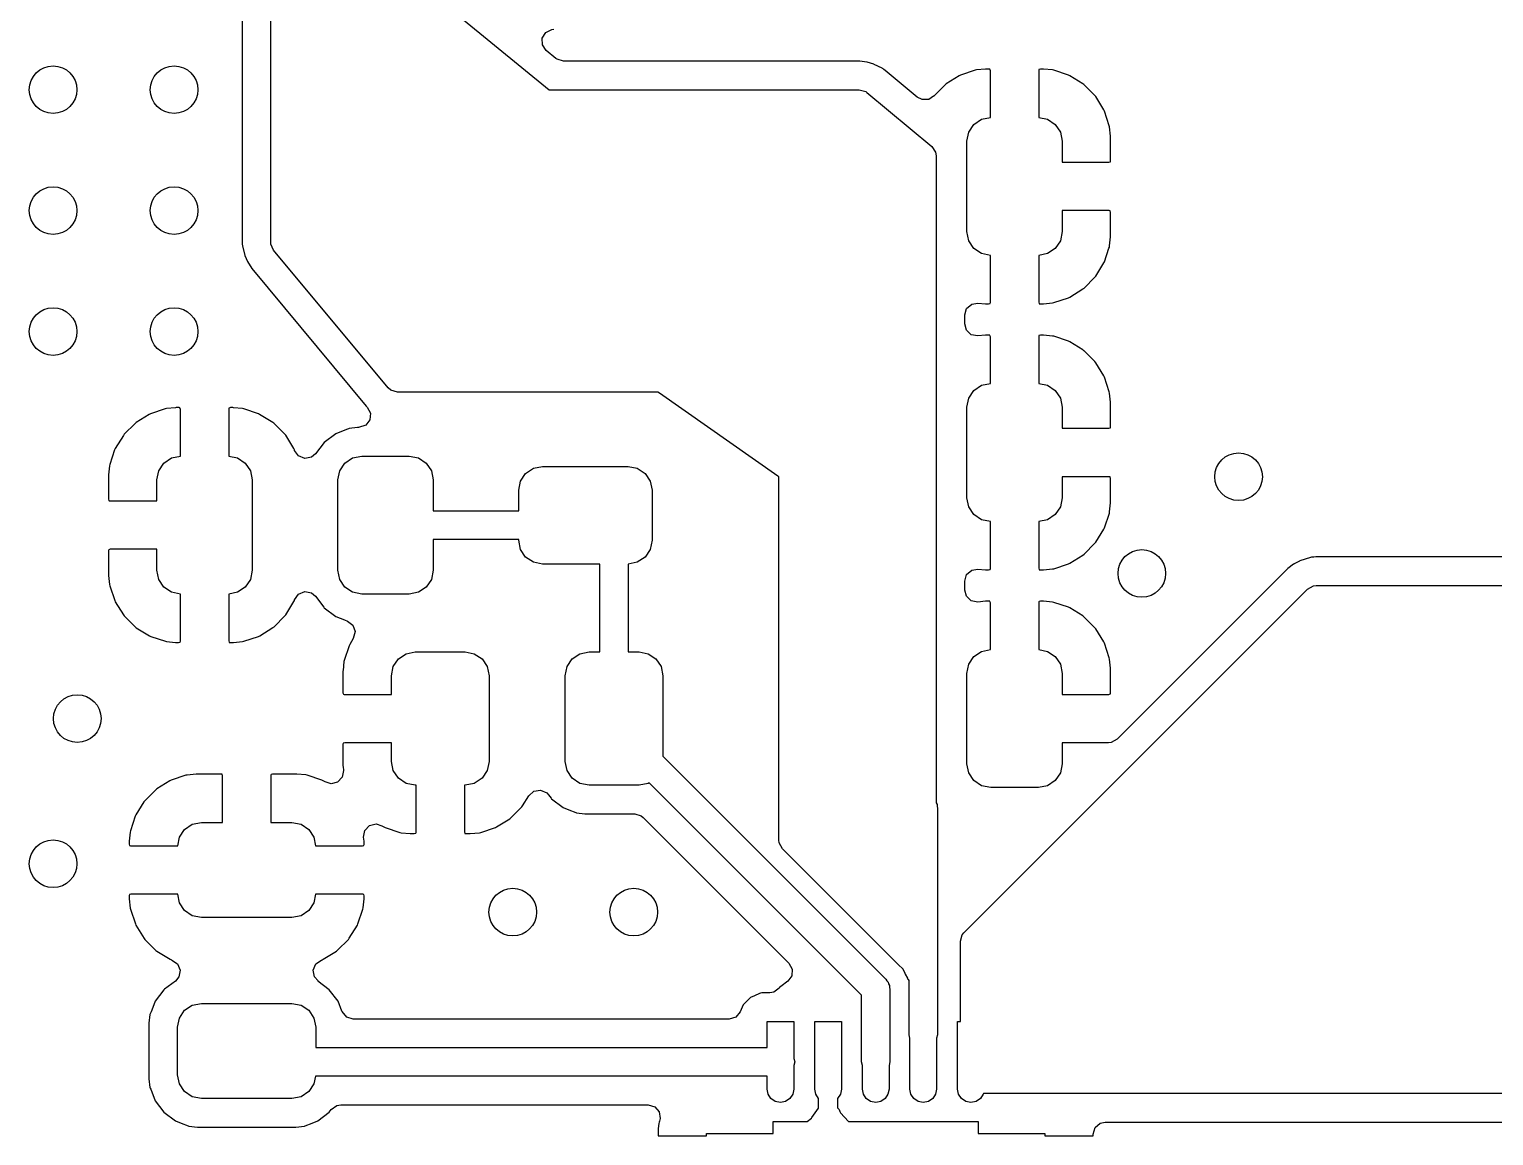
# Model space of a CAD drawing. Extents: x 0.02 to 3.18, y 0.02 to 2.78.
# Drawn here: x 1.93 to 2.535, y 1.858 to 2.315 of the extents above; entities that cross this region are included whole.
import ezdxf

# ---------------------------------------------------------------- set-up
doc = ezdxf.new("R2010")
doc.units = 0
doc.header["$MEASUREMENT"] = 0
doc.layers.add('BLACK', color=7, linetype='CONTINUOUS')

msp = doc.modelspace()

# ---------------------------------------------------------------- linework, layer by layer
at = {"layer": 'BLACK', "linetype": 'CONTINUOUS'}
for p, q in [((2.03, 2.2268), (2.03, 2.695)), ((2.09, 2.335), (2.145, 2.29)), ((2.01819, 2.32585), (2.01819, 2.2268)), ((2.1422, 2.3113), (2.14364, 2.3137)), ((2.14364, 2.3137), (2.14615, 2.31493)), ((2.14615, 2.31493), (2.14699, 2.315)), ((2.14227, 2.30851), (2.1422, 2.3113)), ((2.14385, 2.3062), (2.14227, 2.30851)), ((2.14785, 2.30293), (2.14385, 2.3062)), ((2.1483, 2.3026), (2.14785, 2.30293)), ((2.15099, 2.30181), (2.1483, 2.3026)), ((2.2732, 2.30181), (2.15099, 2.30181)), ((2.27338, 2.30179), (2.2732, 2.30181)), ((2.27636, 2.30136), (2.27338, 2.30179)), ((2.27338, 2.30179), (2.27338, 2.30179)), ((2.27653, 2.30133), (2.27636, 2.30136)), ((2.27636, 2.30136), (2.27636, 2.30136)), ((2.27921, 2.30055), (2.27653, 2.30133)), ((2.27941, 2.30045), (2.27921, 2.30055)), ((2.28268, 2.29883), (2.27941, 2.30045)), ((2.27941, 2.30045), (2.27941, 2.30045)), ((2.28287, 2.29874), (2.28268, 2.29883)), ((2.28268, 2.29883), (2.28268, 2.29883)), ((2.28305, 2.29861), (2.28287, 2.29874)), ((2.28322, 2.29848), (2.28305, 2.29861)), ((2.28337, 2.29837), (2.28322, 2.29848)), ((2.28394, 2.29792), (2.28337, 2.29837)), ((2.28397, 2.2979), (2.28394, 2.29792)), ((2.29719, 2.28688), (2.28397, 2.2979)), ((2.28397, 2.2979), (2.28397, 2.2979)), ((2.31457, 2.29576), (2.30914, 2.2924)), ((2.31509, 2.296), (2.31457, 2.29576)), ((2.32116, 2.29803), (2.31509, 2.296)), ((2.32168, 2.29814), (2.32116, 2.29803)), ((2.32545, 2.29853), (2.32168, 2.29814)), ((2.3257, 2.29854), (2.32545, 2.29853)), ((2.32687, 2.29854), (2.3257, 2.29854)), ((2.32717, 2.29848), (2.32687, 2.29854)), ((2.32723, 2.29843), (2.32717, 2.29848)), ((2.3274, 2.29783), (2.32723, 2.29843)), ((2.3274, 2.27851), (2.3274, 2.29783)), ((2.34747, 2.29831), (2.3474, 2.29801)), ((2.3474, 2.29801), (2.3474, 2.27851)), ((2.34751, 2.29837), (2.34747, 2.29831)), ((2.34811, 2.29854), (2.34751, 2.29837)), ((2.3491, 2.29854), (2.34811, 2.29854)), ((2.34935, 2.29853), (2.3491, 2.29854)), ((2.35307, 2.29815), (2.34935, 2.29853)), ((2.35359, 2.29804), (2.35307, 2.29815)), ((2.35967, 2.29602), (2.35359, 2.29804)), ((2.36019, 2.29578), (2.35967, 2.29602)), ((2.36562, 2.29243), (2.36019, 2.29578)), ((2.145, 2.29), (2.2732, 2.29)), ((2.2732, 2.29), (2.27589, 2.28921)), ((2.27589, 2.28921), (2.27638, 2.28885)), ((2.27638, 2.28885), (2.30322, 2.26649)), ((2.30869, 2.29204), (2.30398, 2.28732)), ((2.30914, 2.2924), (2.30869, 2.29204)), ((2.36607, 2.29208), (2.36562, 2.29243)), ((2.37059, 2.28757), (2.36607, 2.29208)), ((2.29919, 2.28588), (2.29719, 2.28688)), ((2.30198, 2.286), (2.29919, 2.28588)), ((2.30392, 2.28738), (2.30198, 2.286)), ((2.30398, 2.28732), (2.30392, 2.28738)), ((2.37094, 2.28712), (2.37059, 2.28757)), ((2.3743, 2.28169), (2.37094, 2.28712)), ((2.3206, 2.27566), (2.32379, 2.27779)), ((2.32379, 2.27779), (2.3274, 2.27851)), ((2.3474, 2.27851), (2.35101, 2.27779)), ((2.35101, 2.27779), (2.3542, 2.27566)), ((2.37454, 2.28117), (2.3743, 2.28169)), ((2.37657, 2.2751), (2.37454, 2.28117)), ((2.31772, 2.2687), (2.31847, 2.27247)), ((2.31847, 2.27247), (2.3206, 2.27566)), ((2.3542, 2.27566), (2.35634, 2.27247)), ((2.35634, 2.27247), (2.35709, 2.2687)), ((2.37668, 2.27458), (2.37657, 2.2751)), ((2.37707, 2.27081), (2.37668, 2.27458)), ((2.37709, 2.27055), (2.37707, 2.27081)), ((2.37709, 2.26053), (2.37709, 2.27055)), ((2.30322, 2.26649), (2.30477, 2.26417)), ((2.30477, 2.26417), (2.305, 2.26268)), ((2.31772, 2.2313), (2.31772, 2.2687)), ((2.35709, 2.2687), (2.35709, 2.26)), ((2.305, 2.26268), (2.305, 1.99512)), ((2.35709, 2.26), (2.37637, 2.26)), ((2.37637, 2.26), (2.37697, 2.26018)), ((2.37697, 2.26018), (2.37702, 2.26023)), ((2.37702, 2.26023), (2.37709, 2.26053)), ((2.37655, 2.24), (2.35709, 2.24)), ((2.35709, 2.24), (2.35709, 2.2313)), ((2.37686, 2.23993), (2.37655, 2.24)), ((2.37691, 2.23989), (2.37686, 2.23993)), ((2.37709, 2.23929), (2.37691, 2.23989)), ((2.37709, 2.22944), (2.37709, 2.23929)), ((2.31847, 2.22753), (2.31772, 2.2313)), ((2.3206, 2.22434), (2.31847, 2.22753)), ((2.35634, 2.22753), (2.3542, 2.22434)), ((2.35709, 2.2313), (2.35634, 2.22753)), ((2.37669, 2.22548), (2.37707, 2.22919)), ((2.37707, 2.22919), (2.37709, 2.22944)), ((2.01819, 2.2268), (2.01821, 2.22607)), ((2.01821, 2.22607), (2.01825, 2.22546)), ((2.01825, 2.22546), (2.0192, 2.22149)), ((2.0192, 2.22149), (2.02031, 2.21892)), ((2.03004, 2.22618), (2.03, 2.2268)), ((2.03115, 2.22362), (2.03004, 2.22618)), ((2.07851, 2.16678), (2.03115, 2.22362)), ((2.32379, 2.22221), (2.3206, 2.22434)), ((2.3274, 2.22149), (2.32379, 2.22221)), ((2.3274, 2.20199), (2.3274, 2.22149)), ((2.35101, 2.22221), (2.3474, 2.22149)), ((2.3474, 2.22149), (2.3474, 2.20217)), ((2.3542, 2.22434), (2.35101, 2.22221)), ((2.37457, 2.21887), (2.37643, 2.22449)), ((2.37643, 2.22449), (2.37658, 2.22495)), ((2.37658, 2.22495), (2.37669, 2.22548)), ((2.02031, 2.21892), (2.02208, 2.21606)), ((2.02208, 2.21606), (2.06944, 2.15922)), ((2.37097, 2.21292), (2.37432, 2.21836)), ((2.37432, 2.21836), (2.37457, 2.21887)), ((2.36611, 2.20796), (2.37062, 2.21247)), ((2.37062, 2.21247), (2.37097, 2.21292)), ((2.35365, 2.20197), (2.35972, 2.204)), ((2.35972, 2.204), (2.36023, 2.20424)), ((2.36023, 2.20424), (2.36566, 2.2076)), ((2.36566, 2.2076), (2.36611, 2.20796)), ((2.31681, 2.19686), (2.3176, 2.19954)), ((2.3176, 2.19954), (2.31971, 2.20137)), ((2.31971, 2.20137), (2.32228, 2.20179)), ((2.32228, 2.20179), (2.32545, 2.20147)), ((2.32545, 2.20147), (2.3257, 2.20146)), ((2.3257, 2.20146), (2.32669, 2.20146)), ((2.32669, 2.20146), (2.32729, 2.20163)), ((2.32729, 2.20163), (2.32734, 2.20169)), ((2.32734, 2.20169), (2.3274, 2.20199)), ((2.3474, 2.20217), (2.34758, 2.20157)), ((2.34758, 2.20157), (2.34763, 2.20152)), ((2.34763, 2.20152), (2.34793, 2.20146)), ((2.34793, 2.20146), (2.3491, 2.20146)), ((2.3491, 2.20146), (2.34935, 2.20147)), ((2.34935, 2.20147), (2.35312, 2.20186)), ((2.35312, 2.20186), (2.35365, 2.20197)), ((2.31681, 2.19314), (2.31681, 2.19686)), ((2.3175, 2.19062), (2.31681, 2.19314)), ((2.31953, 2.18871), (2.3175, 2.19062)), ((2.32228, 2.1882), (2.31953, 2.18871)), ((2.32545, 2.18853), (2.32228, 2.1882)), ((2.3257, 2.18854), (2.32545, 2.18853)), ((2.32687, 2.18854), (2.3257, 2.18854)), ((2.32717, 2.18848), (2.32687, 2.18854)), ((2.32723, 2.18843), (2.32717, 2.18848)), ((2.3274, 2.18783), (2.32723, 2.18843)), ((2.3274, 2.16851), (2.3274, 2.18783)), ((2.34747, 2.18831), (2.3474, 2.18801)), ((2.3474, 2.18801), (2.3474, 2.16851)), ((2.34751, 2.18837), (2.34747, 2.18831)), ((2.34811, 2.18854), (2.34751, 2.18837)), ((2.3491, 2.18854), (2.34811, 2.18854)), ((2.34935, 2.18853), (2.3491, 2.18854)), ((2.35307, 2.18815), (2.34935, 2.18853)), ((2.35359, 2.18804), (2.35307, 2.18815)), ((2.35967, 2.18602), (2.35359, 2.18804)), ((2.36019, 2.18578), (2.35967, 2.18602)), ((2.36562, 2.18243), (2.36019, 2.18578)), ((2.36607, 2.18208), (2.36562, 2.18243)), ((2.36613, 2.18202), (2.36607, 2.18208)), ((2.37059, 2.17757), (2.36613, 2.18202)), ((2.37094, 2.17712), (2.37059, 2.17757)), ((2.3743, 2.17169), (2.37094, 2.17712)), ((2.3206, 2.16566), (2.32379, 2.16779)), ((2.32379, 2.16779), (2.3274, 2.16851)), ((2.3474, 2.16851), (2.35101, 2.16779)), ((2.35101, 2.16779), (2.3542, 2.16566)), ((2.37454, 2.17117), (2.3743, 2.17169)), ((2.37657, 2.1651), (2.37454, 2.17117)), ((2.07964, 2.16579), (2.07851, 2.16678)), ((2.08232, 2.165), (2.07964, 2.16579)), ((2.19, 2.165), (2.08232, 2.165)), ((2.19063, 2.16456), (2.19, 2.165)), ((2.2396, 2.13028), (2.19063, 2.16456)), ((2.19063, 2.16456), (2.19063, 2.16456)), ((2.31772, 2.1587), (2.31847, 2.16247)), ((2.31847, 2.16247), (2.3206, 2.16566)), ((2.3542, 2.16566), (2.35634, 2.16247)), ((2.35634, 2.16247), (2.35709, 2.1587)), ((2.37668, 2.16458), (2.37657, 2.1651)), ((2.37707, 2.16081), (2.37668, 2.16458)), ((1.97977, 2.15576), (1.97434, 2.1524)), ((1.98028, 2.156), (1.97977, 2.15576)), ((1.98635, 2.15803), (1.98028, 2.156)), ((1.98688, 2.15814), (1.98635, 2.15803)), ((1.99065, 2.15853), (1.98688, 2.15814)), ((1.9909, 2.15854), (1.99065, 2.15853)), ((1.99207, 2.15854), (1.9909, 2.15854)), ((1.99237, 2.15848), (1.99207, 2.15854)), ((1.99242, 2.15843), (1.99237, 2.15848)), ((1.9926, 2.15783), (1.99242, 2.15843)), ((1.9926, 2.13851), (1.9926, 2.15783)), ((2.01266, 2.15831), (2.0126, 2.15801)), ((2.0126, 2.15801), (2.0126, 2.13851)), ((2.01271, 2.15837), (2.01266, 2.15831)), ((2.01331, 2.15854), (2.01271, 2.15837)), ((2.0143, 2.15854), (2.01331, 2.15854)), ((2.01455, 2.15853), (2.0143, 2.15854)), ((2.01826, 2.15815), (2.01455, 2.15853)), ((2.01879, 2.15804), (2.01826, 2.15815)), ((2.02487, 2.15602), (2.01879, 2.15804)), ((2.02538, 2.15578), (2.02487, 2.15602)), ((2.03082, 2.15243), (2.02538, 2.15578)), ((2.06944, 2.15922), (2.06986, 2.15879)), ((2.06986, 2.15879), (2.07116, 2.15632)), ((2.07116, 2.15632), (2.07092, 2.15353)), ((2.31772, 2.1213), (2.31772, 2.1587)), ((2.35709, 2.1587), (2.35709, 2.15)), ((2.37709, 2.16055), (2.37707, 2.16081)), ((2.37709, 2.15053), (2.37709, 2.16055)), ((1.97389, 2.15204), (1.96938, 2.14753)), ((1.97434, 2.1524), (1.97389, 2.15204)), ((2.03127, 2.15208), (2.03082, 2.15243)), ((2.03578, 2.14757), (2.03127, 2.15208)), ((2.06134, 2.14955), (2.05682, 2.14776)), ((2.06204, 2.14983), (2.06134, 2.14955)), ((2.06234, 2.14995), (2.06204, 2.14983)), ((2.06204, 2.14983), (2.06204, 2.14983)), ((2.06588, 2.15037), (2.06234, 2.14995)), ((2.0663, 2.15037), (2.06588, 2.15037)), ((2.06922, 2.15132), (2.0663, 2.15037)), ((2.07092, 2.15353), (2.06922, 2.15132)), ((2.35709, 2.15), (2.37637, 2.15)), ((2.37637, 2.15), (2.37697, 2.15018)), ((2.37697, 2.15018), (2.37702, 2.15023)), ((2.37702, 2.15023), (2.37709, 2.15053)), ((1.96903, 2.14708), (1.96568, 2.14164)), ((1.96938, 2.14753), (1.96903, 2.14708)), ((2.03614, 2.14712), (2.03578, 2.14757)), ((2.0395, 2.14169), (2.03614, 2.14712)), ((2.05209, 2.14417), (2.0485, 2.13944)), ((2.05682, 2.14776), (2.05209, 2.14417)), ((1.96543, 2.14113), (1.96342, 2.13505)), ((1.96568, 2.14164), (1.96543, 2.14113)), ((1.9858, 2.13566), (1.98899, 2.13779)), ((1.98899, 2.13779), (1.9926, 2.13851)), ((2.0126, 2.13851), (2.01621, 2.13779)), ((2.01621, 2.13779), (2.0194, 2.13566)), ((2.03974, 2.14117), (2.0395, 2.14169)), ((2.03984, 2.14087), (2.03974, 2.14117)), ((2.04144, 2.13857), (2.03984, 2.14087)), ((2.04403, 2.13751), (2.04144, 2.13857)), ((2.04678, 2.13801), (2.04403, 2.13751)), ((2.0484, 2.13952), (2.04678, 2.13801)), ((2.0485, 2.13944), (2.0484, 2.13952)), ((2.0606, 2.13566), (2.06379, 2.13779)), ((2.06379, 2.13779), (2.06756, 2.13854)), ((2.06756, 2.13854), (2.08724, 2.13854)), ((2.08724, 2.13854), (2.09101, 2.13779)), ((2.09101, 2.13779), (2.0942, 2.13566)), ((1.96293, 2.13081), (1.96291, 2.13056)), ((1.96331, 2.13452), (1.96293, 2.13081)), ((1.96342, 2.13505), (1.96331, 2.13452)), ((1.98291, 2.1287), (1.98366, 2.13247)), ((1.98366, 2.13247), (1.9858, 2.13566)), ((2.0194, 2.13566), (2.02153, 2.13247)), ((2.02153, 2.13247), (2.02228, 2.1287)), ((2.05772, 2.1287), (2.05847, 2.13247)), ((2.05847, 2.13247), (2.0606, 2.13566)), ((2.0942, 2.13566), (2.09634, 2.13247)), ((2.09634, 2.13247), (2.09709, 2.1287)), ((2.13319, 2.12818), (2.13532, 2.13137)), ((2.13532, 2.13137), (2.13852, 2.1335)), ((2.13852, 2.1335), (2.14228, 2.13425)), ((2.14228, 2.13425), (2.17772, 2.13425)), ((2.17772, 2.13425), (2.18148, 2.1335)), ((2.18148, 2.1335), (2.18468, 2.13137)), ((2.18468, 2.13137), (2.18681, 2.12818)), ((1.96291, 2.13056), (1.96291, 2.12071)), ((1.98291, 2.12), (1.98291, 2.1287)), ((2.02228, 2.1287), (2.02228, 2.0913)), ((2.05772, 2.0913), (2.05772, 2.1287)), ((2.09709, 2.1287), (2.09709, 2.11591)), ((2.13244, 2.12441), (2.13319, 2.12818)), ((2.18681, 2.12818), (2.18756, 2.12441)), ((2.24, 2.13), (2.2396, 2.13028)), ((2.24, 1.97972), (2.24, 2.13)), ((2.37655, 2.13), (2.35709, 2.13)), ((2.35709, 2.13), (2.35709, 2.1213)), ((2.37686, 2.12993), (2.37655, 2.13)), ((2.37691, 2.12989), (2.37686, 2.12993)), ((2.37709, 2.12929), (2.37691, 2.12989)), ((2.37709, 2.11944), (2.37709, 2.12929)), ((1.96291, 2.12071), (1.96309, 2.12011)), ((1.96309, 2.12011), (1.96314, 2.12007)), ((1.96314, 2.12007), (1.96345, 2.12)), ((1.96345, 2.12), (1.98291, 2.12)), ((2.13244, 2.11591), (2.13244, 2.12441)), ((2.18756, 2.12441), (2.18756, 2.10374)), ((2.31847, 2.11753), (2.31772, 2.1213)), ((2.35709, 2.1213), (2.35634, 2.11753)), ((2.37669, 2.11548), (2.37707, 2.11919)), ((2.37707, 2.11919), (2.37709, 2.11944)), ((2.09709, 2.11591), (2.13244, 2.11591)), ((2.3206, 2.11434), (2.31847, 2.11753)), ((2.32379, 2.11221), (2.3206, 2.11434)), ((2.3542, 2.11434), (2.35101, 2.11221)), ((2.35634, 2.11753), (2.3542, 2.11434)), ((2.37457, 2.10887), (2.37658, 2.11495)), ((2.37658, 2.11495), (2.37669, 2.11548)), ((2.3274, 2.11149), (2.32379, 2.11221)), ((2.3274, 2.09199), (2.3274, 2.11149)), ((2.35101, 2.11221), (2.3474, 2.11149)), ((2.3474, 2.11149), (2.3474, 2.09217)), ((2.37097, 2.10292), (2.37432, 2.10836)), ((2.37432, 2.10836), (2.37457, 2.10887)), ((2.13244, 2.10409), (2.09709, 2.10409)), ((2.09709, 2.10409), (2.09709, 2.0913)), ((2.13244, 2.10374), (2.13244, 2.10409)), ((2.13319, 2.09997), (2.13244, 2.10374)), ((2.18756, 2.10374), (2.18681, 2.09997)), ((2.36611, 2.09796), (2.37062, 2.10247)), ((2.37062, 2.10247), (2.37097, 2.10292)), ((1.96298, 2.09977), (1.96291, 2.09947)), ((1.96291, 2.09947), (1.96291, 2.08945)), ((1.96303, 2.09982), (1.96298, 2.09977)), ((1.96363, 2.1), (1.96303, 2.09982)), ((1.98291, 2.1), (1.96363, 2.1)), ((1.98291, 2.0913), (1.98291, 2.1)), ((2.13532, 2.09678), (2.13319, 2.09997)), ((2.13852, 2.09465), (2.13532, 2.09678)), ((2.14228, 2.0939), (2.13852, 2.09465)), ((2.18148, 2.09465), (2.17776, 2.09391)), ((2.18468, 2.09678), (2.18148, 2.09465)), ((2.18681, 2.09997), (2.18468, 2.09678)), ((2.36023, 2.09424), (2.36566, 2.0976)), ((2.36566, 2.0976), (2.36611, 2.09796)), ((2.45513, 2.09514), (2.45304, 2.094)), ((2.45534, 2.09525), (2.45513, 2.09514)), ((2.45513, 2.09514), (2.45513, 2.09514)), ((2.45974, 2.09663), (2.45534, 2.09525)), ((2.46018, 2.09668), (2.45974, 2.09663)), ((2.46073, 2.09674), (2.46018, 2.09668)), ((2.46079, 2.09674), (2.46073, 2.09674)), ((2.46073, 2.09674), (2.46073, 2.09674)), ((2.4611, 2.09676), (2.46079, 2.09674)), ((2.46199, 2.09681), (2.4611, 2.09676)), ((2.46205, 2.09681), (2.46199, 2.09681)), ((2.46199, 2.09681), (2.46199, 2.09681)), ((2.60608, 2.09681), (2.46205, 2.09681)), ((1.96291, 2.08945), (1.96293, 2.08919)), ((1.96293, 2.08919), (1.96332, 2.08542)), ((1.98366, 2.08753), (1.98291, 2.0913)), ((2.02228, 2.0913), (2.02153, 2.08753)), ((2.05847, 2.08753), (2.05772, 2.0913)), ((2.09709, 2.0913), (2.09634, 2.08753)), ((2.16594, 2.0939), (2.14228, 2.0939)), ((2.16594, 2.05756), (2.16594, 2.0939)), ((2.17776, 2.09391), (2.17776, 2.05756)), ((2.31681, 2.08686), (2.3176, 2.08954)), ((2.3176, 2.08954), (2.31971, 2.09137)), ((2.31971, 2.09137), (2.32228, 2.09179)), ((2.32228, 2.09179), (2.32545, 2.09147)), ((2.32545, 2.09147), (2.3257, 2.09146)), ((2.3257, 2.09146), (2.32669, 2.09146)), ((2.32669, 2.09146), (2.32729, 2.09163)), ((2.32729, 2.09163), (2.32734, 2.09169)), ((2.32734, 2.09169), (2.3274, 2.09199)), ((2.3474, 2.09217), (2.34758, 2.09157)), ((2.34758, 2.09157), (2.34763, 2.09152)), ((2.34763, 2.09152), (2.34793, 2.09146)), ((2.34793, 2.09146), (2.3491, 2.09146)), ((2.3491, 2.09146), (2.34935, 2.09147)), ((2.34935, 2.09147), (2.35312, 2.09186)), ((2.35312, 2.09186), (2.35365, 2.09197)), ((2.35365, 2.09197), (2.35972, 2.094)), ((2.35972, 2.094), (2.36023, 2.09424)), ((2.4502, 2.0919), (2.37975, 2.02145)), ((2.45034, 2.092), (2.4502, 2.0919)), ((2.45274, 2.09381), (2.45034, 2.092)), ((2.45034, 2.092), (2.45034, 2.092)), ((2.45289, 2.09391), (2.45274, 2.09381)), ((2.45304, 2.094), (2.45289, 2.09391)), ((1.96332, 2.08542), (1.96343, 2.0849)), ((1.96343, 2.0849), (1.96546, 2.07883)), ((1.9858, 2.08434), (1.98366, 2.08753)), ((1.98899, 2.08221), (1.9858, 2.08434)), ((1.9926, 2.08149), (1.98899, 2.08221)), ((2.01621, 2.08221), (2.0126, 2.08149)), ((2.0194, 2.08434), (2.01621, 2.08221)), ((2.02153, 2.08753), (2.0194, 2.08434)), ((2.04143, 2.08142), (2.04402, 2.08249)), ((2.04402, 2.08249), (2.04677, 2.08199)), ((2.0606, 2.08434), (2.05847, 2.08753)), ((2.06379, 2.08221), (2.0606, 2.08434)), ((2.06756, 2.08146), (2.06379, 2.08221)), ((2.09101, 2.08221), (2.08724, 2.08146)), ((2.0942, 2.08434), (2.09101, 2.08221)), ((2.09634, 2.08753), (2.0942, 2.08434)), ((2.31645, 1.94145), (2.45855, 2.08355)), ((2.31681, 2.08314), (2.31681, 2.08686)), ((2.3175, 2.08062), (2.31681, 2.08314)), ((2.45855, 2.08355), (2.461, 2.08489)), ((2.461, 2.08489), (2.46205, 2.085)), ((2.46205, 2.085), (2.61173, 2.085)), ((1.96546, 2.07883), (1.9657, 2.07831)), ((1.9657, 2.07831), (1.96906, 2.07288)), ((1.9926, 2.06199), (1.9926, 2.08149)), ((2.0126, 2.08149), (2.0126, 2.06217)), ((2.03617, 2.07292), (2.03952, 2.07836)), ((2.03952, 2.07836), (2.03976, 2.07888)), ((2.03976, 2.07888), (2.03984, 2.07912)), ((2.03984, 2.07912), (2.04143, 2.08142)), ((2.04677, 2.08199), (2.0485, 2.08056)), ((2.0485, 2.08056), (2.05189, 2.0761)), ((2.08724, 2.08146), (2.06756, 2.08146)), ((2.31953, 2.07871), (2.3175, 2.08062)), ((2.32228, 2.0782), (2.31953, 2.07871)), ((2.32545, 2.07853), (2.32228, 2.0782)), ((2.3257, 2.07854), (2.32545, 2.07853)), ((2.32687, 2.07854), (2.3257, 2.07854)), ((2.32717, 2.07848), (2.32687, 2.07854)), ((2.32723, 2.07843), (2.32717, 2.07848)), ((2.3274, 2.07783), (2.32723, 2.07843)), ((2.3274, 2.05851), (2.3274, 2.07783)), ((2.34747, 2.07831), (2.3474, 2.07801)), ((2.3474, 2.07801), (2.3474, 2.05851)), ((2.34751, 2.07837), (2.34747, 2.07831)), ((2.34811, 2.07854), (2.34751, 2.07837)), ((2.3491, 2.07854), (2.34811, 2.07854)), ((2.34935, 2.07853), (2.3491, 2.07854)), ((2.35307, 2.07815), (2.34935, 2.07853)), ((2.35359, 2.07804), (2.35307, 2.07815)), ((2.35967, 2.07602), (2.35359, 2.07804)), ((1.96906, 2.07288), (1.96941, 2.07243)), ((1.96941, 2.07243), (1.97393, 2.06792)), ((2.03131, 2.06796), (2.03582, 2.07247)), ((2.03582, 2.07247), (2.03617, 2.07292)), ((2.05189, 2.0761), (2.05189, 2.0761)), ((2.05189, 2.0761), (2.05209, 2.07583)), ((2.05209, 2.07583), (2.05682, 2.07224)), ((2.05682, 2.07224), (2.0604, 2.07082)), ((2.0604, 2.07082), (2.06169, 2.07031)), ((2.06169, 2.07031), (2.06389, 2.06859)), ((2.36019, 2.07578), (2.35967, 2.07602)), ((2.36562, 2.07243), (2.36019, 2.07578)), ((2.36607, 2.07208), (2.36562, 2.07243)), ((2.37059, 2.06757), (2.36607, 2.07208)), ((1.97393, 2.06792), (1.97438, 2.06757)), ((1.97438, 2.06757), (1.97981, 2.06422)), ((1.97981, 2.06422), (1.98033, 2.06398)), ((2.02491, 2.064), (2.02543, 2.06424)), ((2.02543, 2.06424), (2.03086, 2.0676)), ((2.03086, 2.0676), (2.03131, 2.06796)), ((2.06389, 2.06859), (2.06482, 2.06595)), ((2.06482, 2.06595), (2.06409, 2.0631)), ((2.37094, 2.06712), (2.37059, 2.06757)), ((2.3743, 2.06169), (2.37094, 2.06712)), ((1.98033, 2.06398), (1.98641, 2.06196)), ((1.98641, 2.06196), (1.98693, 2.06185)), ((1.98693, 2.06185), (1.99065, 2.06147)), ((1.99065, 2.06147), (1.9909, 2.06146)), ((1.9909, 2.06146), (1.99189, 2.06146)), ((1.99189, 2.06146), (1.99249, 2.06163)), ((1.99249, 2.06163), (1.99253, 2.06169)), ((1.99253, 2.06169), (1.9926, 2.06199)), ((2.0126, 2.06217), (2.01277, 2.06157)), ((2.01277, 2.06157), (2.01283, 2.06152)), ((2.01283, 2.06152), (2.01313, 2.06146)), ((2.01313, 2.06146), (2.0143, 2.06146)), ((2.0143, 2.06146), (2.01455, 2.06147)), ((2.01455, 2.06147), (2.01832, 2.06186)), ((2.01832, 2.06186), (2.01884, 2.06197)), ((2.01884, 2.06197), (2.02491, 2.064)), ((2.06234, 2.06014), (2.06033, 2.05407)), ((2.06259, 2.06066), (2.06234, 2.06014)), ((2.06409, 2.0631), (2.06259, 2.06066)), ((2.32379, 2.05779), (2.3274, 2.05851)), ((2.3474, 2.05851), (2.35101, 2.05779)), ((2.37454, 2.06117), (2.3743, 2.06169)), ((2.37657, 2.0551), (2.37454, 2.06117)), ((2.06022, 2.05354), (2.05984, 2.04983)), ((2.06033, 2.05407), (2.06022, 2.05354)), ((2.08057, 2.05148), (2.08271, 2.05468)), ((2.08271, 2.05468), (2.0859, 2.05681)), ((2.0859, 2.05681), (2.08967, 2.05756)), ((2.08967, 2.05756), (2.11033, 2.05756)), ((2.11033, 2.05756), (2.1141, 2.05681)), ((2.1141, 2.05681), (2.11729, 2.05468)), ((2.11729, 2.05468), (2.11943, 2.05148)), ((2.15242, 2.05148), (2.15456, 2.05468)), ((2.15456, 2.05468), (2.15775, 2.05681)), ((2.15775, 2.05681), (2.16152, 2.05756)), ((2.16152, 2.05756), (2.16594, 2.05756)), ((2.17776, 2.05756), (2.18219, 2.05756)), ((2.18219, 2.05756), (2.18595, 2.05681)), ((2.18595, 2.05681), (2.18914, 2.05468)), ((2.18914, 2.05468), (2.19128, 2.05148)), ((2.31772, 2.0487), (2.31847, 2.05247)), ((2.31847, 2.05247), (2.3206, 2.05566)), ((2.3206, 2.05566), (2.32379, 2.05779)), ((2.35101, 2.05779), (2.3542, 2.05566)), ((2.3542, 2.05566), (2.35634, 2.05247)), ((2.35634, 2.05247), (2.35709, 2.0487)), ((2.37668, 2.05458), (2.37657, 2.0551)), ((2.37707, 2.05081), (2.37668, 2.05458)), ((2.05984, 2.04983), (2.05982, 2.04957)), ((2.05982, 2.04957), (2.05982, 2.04071)), ((2.07982, 2.04772), (2.08057, 2.05148)), ((2.07982, 2.04), (2.07982, 2.04772)), ((2.11943, 2.05148), (2.12018, 2.04772)), ((2.12018, 2.04772), (2.12018, 2.01228)), ((2.15167, 2.04772), (2.15242, 2.05148)), ((2.15167, 2.01228), (2.15167, 2.04772)), ((2.19128, 2.05148), (2.19203, 2.04772)), ((2.19203, 2.04772), (2.19203, 2.01447)), ((2.31772, 2.0113), (2.31772, 2.0487)), ((2.35709, 2.0487), (2.35709, 2.04)), ((2.37709, 2.05055), (2.37707, 2.05081)), ((2.37709, 2.04053), (2.37709, 2.05055)), ((2.05982, 2.04071), (2.06, 2.04011)), ((2.06, 2.04011), (2.06005, 2.04007)), ((2.06005, 2.04007), (2.06036, 2.04)), ((2.06036, 2.04), (2.07982, 2.04)), ((2.35709, 2.04), (2.37637, 2.04)), ((2.37637, 2.04), (2.37697, 2.04018)), ((2.37697, 2.04018), (2.37702, 2.04023)), ((2.37702, 2.04023), (2.37709, 2.04053)), ((2.05989, 2.01977), (2.05982, 2.01947)), ((2.05982, 2.01947), (2.05982, 2.01043)), ((2.05994, 2.01982), (2.05989, 2.01977)), ((2.06054, 2.02), (2.05994, 2.01982)), ((2.07982, 2.02), (2.06054, 2.02)), ((2.07982, 2.01228), (2.07982, 2.02)), ((2.37624, 2.02), (2.35709, 2.02)), ((2.35709, 2.02), (2.35709, 2.0113)), ((2.3773, 2.02011), (2.37624, 2.02)), ((2.37975, 2.02145), (2.3773, 2.02011)), ((2.05982, 2.01043), (2.05984, 2.01017)), ((2.05984, 2.01017), (2.06, 2.00855)), ((2.08057, 2.00852), (2.07982, 2.01228)), ((2.12018, 2.01228), (2.11943, 2.00852)), ((2.15242, 2.00852), (2.15167, 2.01228)), ((2.19203, 2.01447), (2.28418, 1.92233)), ((2.31847, 2.00753), (2.31772, 2.0113)), ((2.35709, 2.0113), (2.35634, 2.00753)), ((1.98831, 2.0043), (1.98288, 2.00094)), ((1.98883, 2.00454), (1.98831, 2.0043)), ((1.9949, 2.00657), (1.98883, 2.00454)), ((1.99542, 2.00668), (1.9949, 2.00657)), ((1.99919, 2.00707), (1.99542, 2.00668)), ((1.99945, 2.00709), (1.99919, 2.00707)), ((2.00947, 2.00709), (1.99945, 2.00709)), ((2.00977, 2.00702), (2.00947, 2.00709)), ((2.00982, 2.00697), (2.00977, 2.00702)), ((2.01, 2.00637), (2.00982, 2.00697)), ((2.01, 1.98709), (2.01, 2.00637)), ((2.03007, 2.00686), (2.03, 2.00655)), ((2.03, 2.00655), (2.03, 1.98709)), ((2.03011, 2.00691), (2.03007, 2.00686)), ((2.03071, 2.00709), (2.03011, 2.00691)), ((2.04056, 2.00709), (2.03071, 2.00709)), ((2.04081, 2.00707), (2.04056, 2.00709)), ((2.04452, 2.00669), (2.04081, 2.00707)), ((2.04505, 2.00658), (2.04452, 2.00669)), ((2.05113, 2.00457), (2.04505, 2.00658)), ((2.05164, 2.00432), (2.05113, 2.00457)), ((2.05247, 2.00382), (2.05164, 2.00432)), ((2.05487, 2.00308), (2.05247, 2.00382)), ((2.05759, 2.00376), (2.05487, 2.00308)), ((2.0595, 2.0058), (2.05759, 2.00376)), ((2.06, 2.00855), (2.0595, 2.0058)), ((2.08271, 2.00532), (2.08057, 2.00852)), ((2.0859, 2.00319), (2.08271, 2.00532)), ((2.11729, 2.00532), (2.1141, 2.00319)), ((2.11943, 2.00852), (2.11729, 2.00532)), ((2.15456, 2.00532), (2.15242, 2.00852)), ((2.15775, 2.00319), (2.15456, 2.00532)), ((2.3206, 2.00434), (2.31847, 2.00753)), ((2.32379, 2.00221), (2.3206, 2.00434)), ((2.3542, 2.00434), (2.35101, 2.00221)), ((2.35634, 2.00753), (2.3542, 2.00434)), ((1.98243, 2.00059), (1.97792, 1.99607)), ((1.98288, 2.00094), (1.98243, 2.00059)), ((2.08967, 2.00244), (2.0859, 2.00319)), ((2.09, 2.00244), (2.08967, 2.00244)), ((2.09, 1.98297), (2.09, 2.00244)), ((2.11033, 2.00244), (2.11, 2.00244)), ((2.11, 2.00244), (2.11, 1.98315)), ((2.1141, 2.00319), (2.11033, 2.00244)), ((2.13407, 1.99391), (2.13663, 1.99806)), ((2.13663, 1.99806), (2.1387, 1.99993)), ((2.1387, 1.99993), (2.14146, 2.00038)), ((2.14146, 2.00038), (2.14403, 1.99927)), ((2.14403, 1.99927), (2.1448, 1.99846)), ((2.1448, 1.99846), (2.14584, 1.99708)), ((2.16152, 2.00244), (2.15775, 2.00319)), ((2.18219, 2.00244), (2.16152, 2.00244)), ((2.18595, 2.00319), (2.18219, 2.00244)), ((2.18635, 2.00345), (2.18595, 2.00319)), ((2.27409, 1.9157), (2.18635, 2.00345)), ((2.32756, 2.00146), (2.32379, 2.00221)), ((2.34724, 2.00146), (2.32756, 2.00146)), ((2.35101, 2.00221), (2.34724, 2.00146)), ((1.97757, 1.99562), (1.97422, 1.99019)), ((1.97792, 1.99607), (1.97757, 1.99562)), ((2.1292, 1.98894), (2.13371, 1.99346)), ((2.13371, 1.99346), (2.13407, 1.99391)), ((2.14584, 1.99708), (2.14584, 1.99708)), ((2.14584, 1.99708), (2.14605, 1.99681)), ((2.14605, 1.99681), (2.15078, 1.99322)), ((2.15078, 1.99322), (2.15314, 1.99229)), ((2.15314, 1.99229), (2.156, 1.99116)), ((2.305, 1.99512), (2.305, 1.99512)), ((2.305, 1.99512), (2.30539, 1.99444)), ((2.30539, 1.99444), (2.30539, 1.99366)), ((2.30539, 1.99366), (2.30559, 1.99291)), ((2.30559, 1.99291), (2.30559, 1.89929)), ((1.97398, 1.98967), (1.97196, 1.98359)), ((1.97422, 1.99019), (1.97398, 1.98967)), ((1.99434, 1.9842), (1.99753, 1.98634)), ((1.99753, 1.98634), (2.0013, 1.98709)), ((2.0013, 1.98709), (2.01, 1.98709)), ((2.03, 1.98709), (2.0387, 1.98709)), ((2.0387, 1.98709), (2.04247, 1.98634)), ((2.04247, 1.98634), (2.04566, 1.9842)), ((2.06887, 1.98373), (2.07078, 1.98576)), ((2.07078, 1.98576), (2.07349, 1.98645)), ((2.07349, 1.98645), (2.0759, 1.98571)), ((2.0759, 1.98571), (2.07672, 1.9852)), ((2.12333, 1.98523), (2.12875, 1.98859)), ((2.12875, 1.98859), (2.1292, 1.98894)), ((2.156, 1.99116), (2.156, 1.99116)), ((2.156, 1.99116), (2.1563, 1.99104)), ((2.1563, 1.99104), (2.15983, 1.99061)), ((2.15983, 1.99061), (2.1804, 1.99061)), ((2.1804, 1.99061), (2.18308, 1.98982)), ((2.18308, 1.98982), (2.18391, 1.98916)), ((2.18391, 1.98916), (2.24416, 1.9289)), ((1.97147, 1.97935), (1.97146, 1.9791)), ((1.97185, 1.98307), (1.97147, 1.97935)), ((1.97196, 1.98359), (1.97185, 1.98307)), ((1.99149, 1.9774), (1.99221, 1.98101)), ((1.99221, 1.98101), (1.99434, 1.9842)), ((2.04566, 1.9842), (2.04779, 1.98101)), ((2.04779, 1.98101), (2.04851, 1.9774)), ((2.06836, 1.98098), (2.06887, 1.98373)), ((2.06853, 1.97935), (2.06836, 1.98098)), ((2.06854, 1.9791), (2.06853, 1.97935)), ((2.07672, 1.9852), (2.07724, 1.98496)), ((2.07724, 1.98496), (2.08332, 1.98295)), ((2.08332, 1.98295), (2.08384, 1.98283)), ((2.08384, 1.98283), (2.08756, 1.98245)), ((2.08756, 1.98245), (2.08781, 1.98244)), ((2.08781, 1.98244), (2.08929, 1.98244)), ((2.08929, 1.98244), (2.08989, 1.98262)), ((2.08989, 1.98262), (2.08993, 1.98267)), ((2.08993, 1.98267), (2.09, 1.98297)), ((2.11, 1.98315), (2.11018, 1.98255)), ((2.11018, 1.98255), (2.11023, 1.98251)), ((2.11023, 1.98251), (2.11053, 1.98244)), ((2.11053, 1.98244), (2.11219, 1.98244)), ((2.11219, 1.98244), (2.11245, 1.98245)), ((2.11245, 1.98245), (2.11621, 1.98284)), ((2.11621, 1.98284), (2.11674, 1.98296)), ((2.11674, 1.98296), (2.12281, 1.98498)), ((2.12281, 1.98498), (2.12333, 1.98523)), ((2.24011, 1.97867), (2.24, 1.97972)), ((1.97146, 1.9791), (1.97146, 1.97811)), ((1.97146, 1.97811), (1.97163, 1.97751)), ((1.97163, 1.97751), (1.97169, 1.97747)), ((1.97169, 1.97747), (1.97199, 1.9774)), ((1.97199, 1.9774), (1.99149, 1.9774)), ((2.04851, 1.9774), (2.06783, 1.9774)), ((2.06783, 1.9774), (2.06843, 1.97758)), ((2.06843, 1.97758), (2.06848, 1.97763)), ((2.06848, 1.97763), (2.06854, 1.97793)), ((2.06854, 1.97793), (2.06854, 1.9791)), ((2.24145, 1.97621), (2.24011, 1.97867)), ((2.28948, 1.92819), (2.24145, 1.97621)), ((1.97152, 1.95717), (1.97146, 1.95687)), ((1.97146, 1.95687), (1.97146, 1.9557)), ((1.97146, 1.9557), (1.97147, 1.95545)), ((1.97147, 1.95545), (1.97186, 1.95168)), ((1.97157, 1.95723), (1.97152, 1.95717)), ((1.97217, 1.9574), (1.97157, 1.95723)), ((1.99149, 1.9574), (1.97217, 1.9574)), ((1.99221, 1.95379), (1.99149, 1.9574)), ((2.04851, 1.9574), (2.04779, 1.95379)), ((2.06801, 1.9574), (2.04851, 1.9574)), ((2.06831, 1.95734), (2.06801, 1.9574)), ((2.06815, 1.95174), (2.06853, 1.95545)), ((2.06837, 1.95729), (2.06831, 1.95734)), ((2.06854, 1.95669), (2.06837, 1.95729)), ((2.06853, 1.95545), (2.06854, 1.9557)), ((2.06854, 1.9557), (2.06854, 1.95669)), ((1.97186, 1.95168), (1.97197, 1.95116)), ((1.97197, 1.95116), (1.974, 1.94509)), ((1.99434, 1.9506), (1.99221, 1.95379)), ((1.99753, 1.94847), (1.99434, 1.9506)), ((2.04566, 1.9506), (2.04247, 1.94847)), ((2.04779, 1.95379), (2.04566, 1.9506)), ((2.06602, 1.94513), (2.06804, 1.95121)), ((2.06804, 1.95121), (2.06815, 1.95174)), ((1.974, 1.94509), (1.97424, 1.94457)), ((1.97424, 1.94457), (1.9776, 1.93914)), ((2.0013, 1.94772), (1.99753, 1.94847)), ((2.0387, 1.94772), (2.0013, 1.94772)), ((2.04247, 1.94847), (2.0387, 1.94772)), ((2.06243, 1.93918), (2.06578, 1.94462)), ((2.06578, 1.94462), (2.06602, 1.94513)), ((1.9776, 1.93914), (1.97796, 1.93869)), ((1.97796, 1.93869), (1.98247, 1.93418)), ((2.05757, 1.93422), (2.06208, 1.93873)), ((2.06208, 1.93873), (2.06243, 1.93918)), ((2.315, 1.93795), (2.31579, 1.94063)), ((2.315, 1.9048), (2.315, 1.93795)), ((2.31579, 1.94063), (2.31645, 1.94145)), ((1.98247, 1.93418), (1.98292, 1.93383)), ((1.98292, 1.93383), (1.98836, 1.93048)), ((2.05169, 1.9305), (2.05712, 1.93386)), ((2.05712, 1.93386), (2.05757, 1.93422)), ((1.98836, 1.93048), (1.98888, 1.93024)), ((1.98888, 1.93024), (1.98912, 1.93016)), ((1.98912, 1.93016), (1.99142, 1.92857)), ((1.99142, 1.92857), (1.99249, 1.92598)), ((1.99249, 1.92598), (1.99199, 1.92323)), ((2.04751, 1.92597), (2.04857, 1.92856)), ((2.04801, 1.92322), (2.04751, 1.92597)), ((2.04857, 1.92856), (2.05087, 1.93016)), ((2.05087, 1.93016), (2.05117, 1.93026)), ((2.05117, 1.93026), (2.05169, 1.9305)), ((2.24416, 1.9289), (2.2455, 1.92645)), ((2.2455, 1.92645), (2.2453, 1.92366)), ((2.28962, 1.92805), (2.28948, 1.92819)), ((2.29105, 1.92673), (2.28962, 1.92805)), ((2.29117, 1.92651), (2.29105, 1.92673)), ((2.29118, 1.92649), (2.29117, 1.92651)), ((2.29117, 1.92651), (2.29117, 1.92651)), ((2.29117, 1.92651), (2.29117, 1.92651)), ((2.29124, 1.92643), (2.29118, 1.92649)), ((2.29132, 1.92635), (2.29124, 1.92643)), ((2.29145, 1.92619), (2.29132, 1.92635)), ((2.29219, 1.92464), (2.29145, 1.92619)), ((1.99056, 1.9215), (1.9861, 1.91811)), ((1.99199, 1.92323), (1.99056, 1.9215)), ((2.04952, 1.9216), (2.04801, 1.92322)), ((2.04944, 1.9215), (2.04952, 1.9216)), ((2.05417, 1.91791), (2.04944, 1.9215)), ((2.2403, 1.91881), (2.24016, 1.91862)), ((2.2408, 1.9193), (2.2403, 1.91881)), ((2.24363, 1.92143), (2.2408, 1.9193)), ((2.2453, 1.92366), (2.24363, 1.92143)), ((2.28418, 1.92233), (2.28456, 1.92165)), ((2.28456, 1.92165), (2.28511, 1.9211)), ((2.28511, 1.9211), (2.28532, 1.92035)), ((2.28532, 1.92035), (2.2857, 1.91968)), ((2.2857, 1.91968), (2.2857, 1.9189)), ((2.2857, 1.9189), (2.28591, 1.91815)), ((2.29225, 1.92452), (2.29219, 1.92464)), ((2.29235, 1.92431), (2.29225, 1.92452)), ((2.29324, 1.92268), (2.29235, 1.92431)), ((2.29328, 1.9224), (2.29324, 1.92268)), ((2.29337, 1.92219), (2.29328, 1.9224)), ((2.29343, 1.92205), (2.29337, 1.92219)), ((2.29353, 1.9221), (2.29343, 1.92205)), ((2.29378, 1.9217), (2.29353, 1.9221)), ((2.29378, 1.89929), (2.29378, 1.9217)), ((1.98224, 1.91318), (1.98162, 1.9116)), ((1.98583, 1.91791), (1.98224, 1.91318)), ((1.9861, 1.91811), (1.98583, 1.91791)), ((1.9861, 1.91811), (1.9861, 1.91811)), ((2.05776, 1.91318), (2.05417, 1.91791)), ((2.05941, 1.90901), (2.05776, 1.91318)), ((2.22771, 1.91413), (2.22519, 1.9116)), ((2.22798, 1.9144), (2.22771, 1.91413)), ((2.2283, 1.91472), (2.22798, 1.9144)), ((2.22798, 1.9144), (2.22798, 1.9144)), ((2.22985, 1.91541), (2.2283, 1.91472)), ((2.23199, 1.91636), (2.22985, 1.91541)), ((2.23233, 1.91651), (2.23199, 1.91636)), ((2.23199, 1.91636), (2.23199, 1.91636)), ((2.23292, 1.91658), (2.23233, 1.91651)), ((2.23321, 1.91662), (2.23292, 1.91658)), ((2.23336, 1.91663), (2.23321, 1.91662)), ((2.23321, 1.91662), (2.23321, 1.91662)), ((2.23619, 1.91663), (2.23336, 1.91663)), ((2.23792, 1.91695), (2.23619, 1.91663)), ((2.24016, 1.91862), (2.23792, 1.91695)), ((2.27409, 1.88807), (2.27409, 1.9157)), ((2.28591, 1.91815), (2.28591, 1.88807)), ((1.98005, 1.90766), (1.97963, 1.90412)), ((1.98049, 1.90875), (1.98005, 1.90766)), ((1.98162, 1.9116), (1.98049, 1.90875)), ((1.99221, 1.90621), (1.99434, 1.9094)), ((1.99434, 1.9094), (1.99753, 1.91153)), ((1.99753, 1.91153), (2.0013, 1.91228)), ((2.0013, 1.91228), (2.0387, 1.91228)), ((2.0387, 1.91228), (2.04247, 1.91153)), ((2.04247, 1.91153), (2.04566, 1.9094)), ((2.04566, 1.9094), (2.04779, 1.90621)), ((2.05944, 1.90894), (2.05941, 1.90901)), ((2.06137, 1.90659), (2.05944, 1.90894)), ((2.22393, 1.90876), (2.22213, 1.90663)), ((2.22519, 1.9116), (2.22393, 1.90876)), ((1.97963, 1.90412), (1.97963, 1.88107)), ((1.99146, 1.90244), (1.99221, 1.90621)), ((1.99146, 1.88276), (1.99146, 1.90244)), ((2.04779, 1.90621), (2.04854, 1.90244)), ((2.04854, 1.90244), (2.04854, 1.89398)), ((2.06405, 1.90581), (2.06137, 1.90659)), ((2.21939, 1.90581), (2.06405, 1.90581)), ((2.22213, 1.90663), (2.21939, 1.90581)), ((2.23512, 1.89398), (2.23512, 1.9048)), ((2.23512, 1.9048), (2.24614, 1.9048)), ((2.24614, 1.9048), (2.24614, 1.88954)), ((2.2548, 1.87685), (2.2548, 1.9048)), ((2.2548, 1.9048), (2.26583, 1.9048)), ((2.26583, 1.9048), (2.26583, 1.87685)), ((2.31386, 1.87685), (2.31386, 1.9048)), ((2.31386, 1.9048), (2.315, 1.9048)), ((2.29417, 1.89782), (2.29378, 1.89929)), ((2.29417, 1.87685), (2.29417, 1.89782)), ((2.30559, 1.89929), (2.3052, 1.89782)), ((2.3052, 1.89782), (2.3052, 1.87685)), ((2.04854, 1.89398), (2.23512, 1.89398)), ((2.24614, 1.88954), (2.24654, 1.88807)), ((1.99221, 1.87899), (1.99146, 1.88276)), ((2.24654, 1.88807), (2.24614, 1.8866)), ((2.24614, 1.8866), (2.24614, 1.87685)), ((2.27449, 1.8866), (2.27409, 1.88807)), ((2.27449, 1.87685), (2.27449, 1.8866)), ((2.28591, 1.88807), (2.28551, 1.8866)), ((2.28551, 1.8866), (2.28551, 1.87685)), ((1.97963, 1.88107), (1.98005, 1.87754)), ((1.98005, 1.87754), (1.98017, 1.87724)), ((1.98017, 1.87724), (1.98017, 1.87724)), ((1.98017, 1.87724), (1.98034, 1.87681)), ((1.98034, 1.87681), (1.98224, 1.87202)), ((1.99434, 1.8758), (1.99221, 1.87899)), ((2.04779, 1.87899), (2.04566, 1.8758)), ((2.04843, 1.88217), (2.04779, 1.87899)), ((2.23512, 1.88217), (2.04843, 1.88217)), ((2.23512, 1.87685), (2.23512, 1.88217)), ((2.23554, 1.87474), (2.23512, 1.87685)), ((2.24614, 1.87685), (2.24572, 1.87474)), ((2.25522, 1.87474), (2.2548, 1.87685)), ((2.26583, 1.87685), (2.26541, 1.87474)), ((2.27491, 1.87474), (2.27449, 1.87685)), ((2.28551, 1.87685), (2.28509, 1.87474)), ((2.29459, 1.87474), (2.29417, 1.87685)), ((2.3052, 1.87685), (2.30478, 1.87474)), ((2.31428, 1.87474), (2.31386, 1.87685)), ((1.98224, 1.87202), (1.98583, 1.86729)), ((1.99753, 1.87366), (1.99434, 1.8758)), ((2.0013, 1.87291), (1.99753, 1.87366)), ((2.0387, 1.87291), (2.0013, 1.87291)), ((2.04247, 1.87366), (2.0387, 1.87291)), ((2.04566, 1.8758), (2.04247, 1.87366)), ((2.23673, 1.87295), (2.23554, 1.87474)), ((2.23852, 1.87176), (2.23673, 1.87295)), ((2.24063, 1.87134), (2.23852, 1.87176)), ((2.24274, 1.87176), (2.24063, 1.87134)), ((2.24453, 1.87295), (2.24274, 1.87176)), ((2.24572, 1.87474), (2.24453, 1.87295)), ((2.25638, 1.87301), (2.25522, 1.87474)), ((2.25638, 1.86908), (2.25638, 1.87301)), ((2.26541, 1.87474), (2.26425, 1.87301)), ((2.26425, 1.87301), (2.26425, 1.86915)), ((2.2761, 1.87295), (2.27491, 1.87474)), ((2.27789, 1.87176), (2.2761, 1.87295)), ((2.28, 1.87134), (2.27789, 1.87176)), ((2.28211, 1.87176), (2.28, 1.87134)), ((2.2839, 1.87295), (2.28211, 1.87176)), ((2.28509, 1.87474), (2.2839, 1.87295)), ((2.29579, 1.87295), (2.29459, 1.87474)), ((2.29758, 1.87176), (2.29579, 1.87295)), ((2.29969, 1.87134), (2.29758, 1.87176)), ((2.30179, 1.87176), (2.29969, 1.87134)), ((2.30358, 1.87295), (2.30179, 1.87176)), ((2.30478, 1.87474), (2.30358, 1.87295)), ((2.31547, 1.87295), (2.31428, 1.87474)), ((2.31726, 1.87176), (2.31547, 1.87295)), ((2.31937, 1.87134), (2.31726, 1.87176)), ((2.32148, 1.87176), (2.31937, 1.87134)), ((2.32327, 1.87295), (2.32148, 1.87176)), ((2.32446, 1.87474), (2.32327, 1.87295)), ((2.32451, 1.875), (2.32446, 1.87474)), ((2.56743, 1.875), (2.32451, 1.875)), ((1.98583, 1.86729), (1.99056, 1.8637)), ((2.04944, 1.8637), (2.05417, 1.86729)), ((2.05417, 1.86729), (2.05499, 1.86837)), ((2.05499, 1.86837), (2.05724, 1.87003)), ((2.05724, 1.87003), (2.05895, 1.87033)), ((2.05895, 1.87033), (2.18602, 1.87033)), ((2.18602, 1.87033), (2.1887, 1.86955)), ((2.1887, 1.86955), (2.19053, 1.86743)), ((2.19053, 1.86743), (2.19093, 1.86467)), ((2.19093, 1.86467), (2.19067, 1.86363)), ((2.25166, 1.86346), (2.25341, 1.86484)), ((2.25341, 1.86484), (2.25363, 1.86515)), ((2.25363, 1.86515), (2.2563, 1.86901)), ((2.25363, 1.86515), (2.25363, 1.86515)), ((2.2563, 1.86901), (2.25638, 1.86908)), ((2.26425, 1.86915), (2.26485, 1.86834)), ((2.26485, 1.86834), (2.26522, 1.86756)), ((2.26522, 1.86756), (2.26549, 1.86699)), ((2.26549, 1.86699), (2.26876, 1.86346)), ((1.99056, 1.8637), (1.99297, 1.86274)), ((1.99297, 1.86274), (1.99578, 1.86163)), ((1.99578, 1.86163), (1.99578, 1.86163)), ((1.99578, 1.86163), (1.99608, 1.86151)), ((1.99608, 1.86151), (1.99962, 1.86108)), ((1.99962, 1.86108), (2.04038, 1.86108)), ((2.04038, 1.86108), (2.04392, 1.86151)), ((2.04392, 1.86151), (2.04422, 1.86163)), ((2.04422, 1.86163), (2.04703, 1.86274)), ((2.04422, 1.86163), (2.04422, 1.86163)), ((2.04703, 1.86274), (2.04944, 1.8637)), ((2.19013, 1.86057), (2.19012, 1.8603)), ((2.19012, 1.8603), (2.19012, 1.85756)), ((2.19035, 1.86257), (2.19013, 1.86057)), ((2.19049, 1.86317), (2.19035, 1.86257)), ((2.19067, 1.86363), (2.19049, 1.86317)), ((2.21012, 1.85756), (2.21012, 1.85854)), ((2.21012, 1.85854), (2.23768, 1.85854)), ((2.23768, 1.85854), (2.23768, 1.86346)), ((2.23768, 1.86346), (2.25166, 1.86346)), ((2.26876, 1.86346), (2.32232, 1.86346)), ((2.32232, 1.86346), (2.32232, 1.85854)), ((2.32232, 1.85854), (2.34988, 1.85854)), ((2.34988, 1.85854), (2.34988, 1.85756)), ((2.36988, 1.85823), (2.37067, 1.86091)), ((2.37067, 1.86091), (2.37278, 1.86274)), ((2.37278, 1.86274), (2.37484, 1.86319)), ((2.37484, 1.86319), (2.56743, 1.86319)), ((2.19012, 1.85756), (2.21012, 1.85756)), ((2.34988, 1.85756), (2.36988, 1.85756)), ((2.36988, 1.85756), (2.36988, 1.85823))]:
    msp.add_line(p, q, dxfattribs=at)
at = {"layer": 'BLACK'}
for centre in [(1.94, 2.29), (1.99, 2.29), (1.94, 2.24), (1.99, 2.24), (1.94, 2.19), (1.99, 2.19), (2.43, 2.13), (2.39, 2.09), (1.95, 2.03), (1.94, 1.97), (2.13, 1.95), (2.18, 1.95)]:
    msp.add_circle(centre, 0.009843, dxfattribs=at)

doc.saveas('drawing.dxf')
